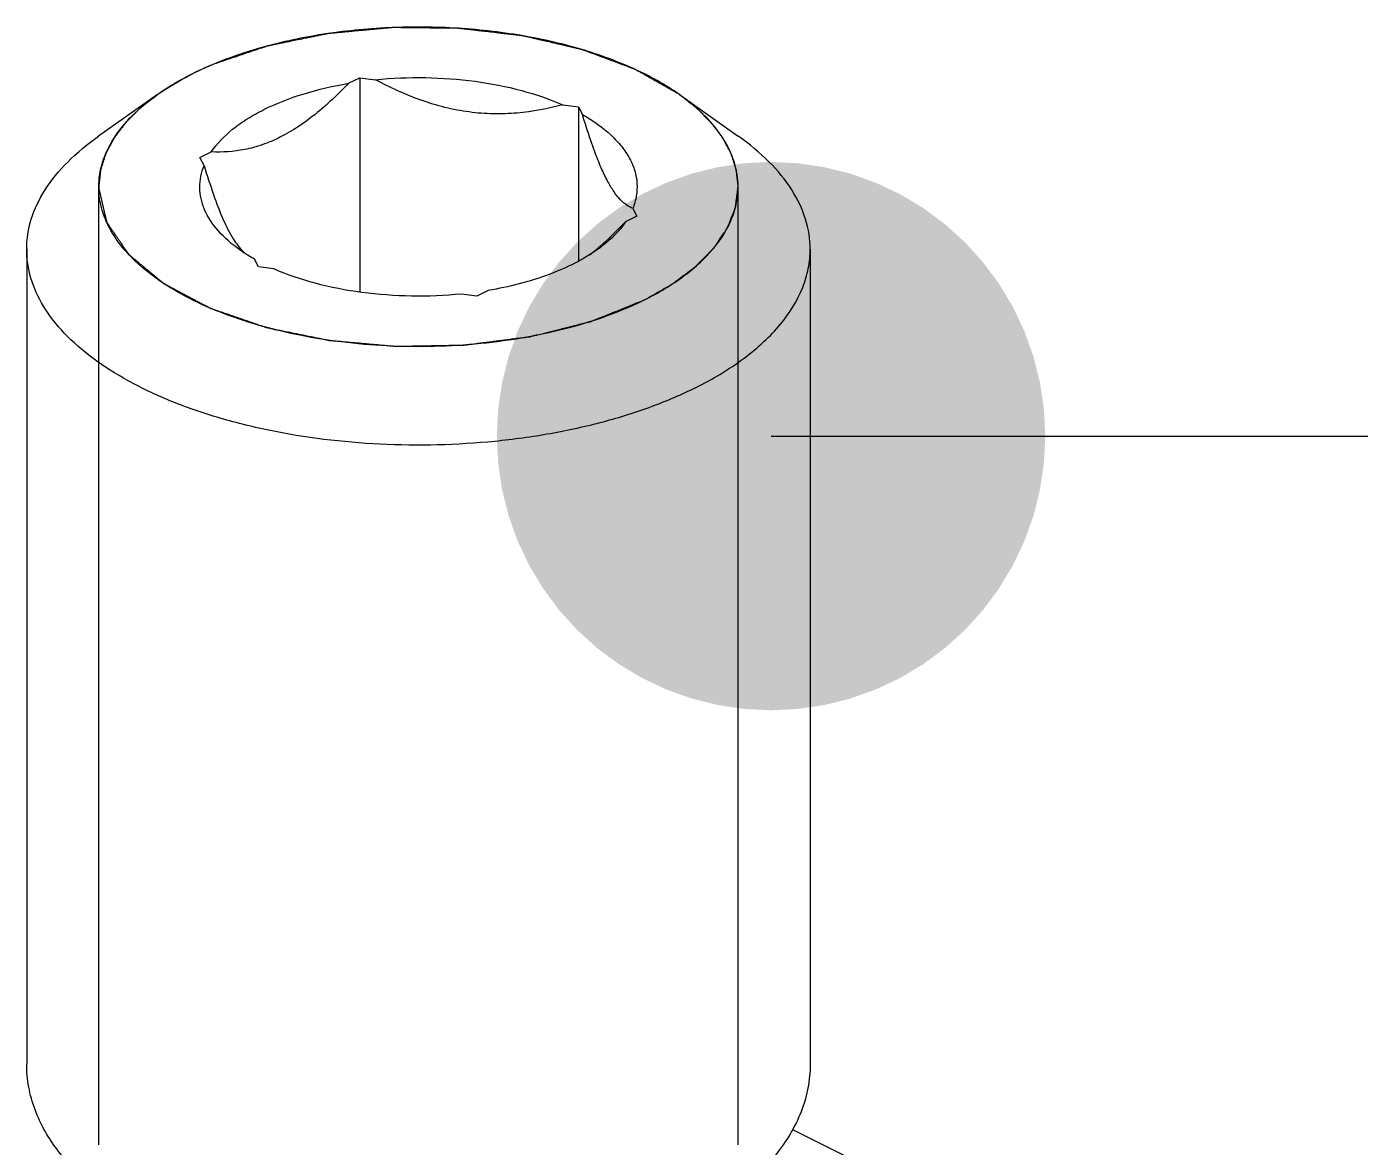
# Model space of a CAD drawing. Header units: millimetres. Extents: x 0 to 210, y 0 to 297.
# Drawn here: x 123.92 to 132.43, y 134.38 to 141.53 of the extents above; entities that cross this region are included whole.
import ezdxf

# ---------------------------------------------------------------- set-up
doc = ezdxf.new("R2010")
doc.units = ezdxf.units.MM
doc.header["$LTSCALE"] = 19.36
doc.layers.get('0').update_dxf_attribs({"linetype": 'CONTINUOUS'})
doc.layers.add('02___PRT_ALL_AXES', color=7, linetype='CONTINUOUS')
doc.styles.get("Standard").update_dxf_attribs({"font": 'txt', "width": 0.85})
doc.dimstyles.get("Standard").update_dxf_attribs({"dimtxt": 3.5, "dimasz": 3.5, "dimexe": 1.5, "dimexo": 1, "dimtad": 1, "dimdec": 3, "dimtxsty": 'STANDARD', "dimblk": 'OPEN', "dimblk1": 'OPEN', "dimblk2": 'OPEN', "dimcen": 0.09, "dimadec": 3, "dimazin": 2, "dimtol": 1, "dimtp": 0.001, "dimtm": 0.001, "dimtfac": 1, "dimtdec": 3, "dimtofl": 0, "dimtmove": 0, "dimatfit": 3, "dimldrblk": 'OPEN', "dimfxl": 1, "dimtolj": 1, "dimarcsym": 0})

# ---------------------------------------------------------------- blocks, each defined once
blk = doc.blocks.new('_OPEN')
at = {"color": 0, "linetype": 'BYBLOCK'}
for p, q in [((0, 0), (-1, 0.2143)), ((-1, -0.2143), (0, 0)), ((-1, 0), (0, 0))]:
    blk.add_line(p, q, dxfattribs=at)

msp = doc.modelspace()

# ---------------------------------------------------------------- linework, layer by layer
at = {"color": 7, "linetype": 'CONTINUOUS'}
for p, q in [((125.9724, 141.1724), (126.0446, 141.2085)), ((126.0446, 141.2085), (126.1433, 141.1953)), ((126.0446, 141.2085), (126.0446, 139.8396)), ((127.3402, 141.035), (127.4388, 141.0217)), ((127.4388, 141.0217), (127.4388, 140.0366)), ((127.4388, 141.0217), (127.4653, 140.9724)), ((125.024, 140.6982), (125.0962, 140.7343)), ((125.0504, 140.6489), (125.024, 140.6982)), ((127.786, 140.374), (127.8124, 140.3246)), ((127.8124, 140.3246), (127.7402, 140.2885)), ((125.3976, 140.0011), (125.3712, 140.0504)), ((125.4962, 139.9879), (125.3976, 140.0011)), ((126.7918, 139.8143), (126.6931, 139.8275)), ((126.864, 139.8504), (126.7918, 139.8143))]:
    msp.add_line(p, q, dxfattribs=at)
at = {"color": 2, "linetype": 'CONTINUOUS'}
for p, q in [((124.8561, 141.1675), (124.8522, 141.1651)), ((128.0839, 141.1003), (128.0773, 141.1049)), ((124.7535, 141.101), (124.7525, 141.1003)), ((124.3782, 134.3973), (124.3782, 140.5114)), ((124.3782, 140.5114), (124.3783, 140.5007)), ((128.4582, 140.5114), (128.4581, 140.5221)), ((128.4582, 134.3973), (128.4582, 140.5114))]:
    msp.add_line(p, q, dxfattribs=at)
at = {"color": 7, "linetype": 'CONTINUOUS'}
for centre, radius, start, end in [((126.479, 141.3976), 1.6751, 308.01917, 309.52914), ((126.4143, 141.4765), 1.7772, 309.51797, 309.8778)]:
    msp.add_arc(centre, radius, start, end, dxfattribs=at)
at = {"color": 2, "linetype": 'CONTINUOUS'}
for points, knots in [([(128.0773, 141.1049), (128.0657, 141.1115), (128.0426, 141.1246), (128.0079, 141.1442), (127.9731, 141.1638), (127.9442, 141.1802), (127.921, 141.1933), (127.9037, 141.2031), (127.8863, 141.2129), (127.869, 141.2228), (127.8545, 141.2309), (127.8429, 141.2375), (127.8342, 141.2424), (127.827, 141.2465), (127.8212, 141.2498), (127.8169, 141.2522), (127.8125, 141.2547), (127.8089, 141.2567), (127.806, 141.2583), (127.8042, 141.2594), (127.8028, 141.2602), (127.8017, 141.2608), (127.8008, 141.2613), (127.8, 141.2617), (127.7995, 141.262), (127.7988, 141.2623), (127.798, 141.2626), (127.7969, 141.263), (127.7956, 141.2635), (127.7938, 141.2641), (127.7916, 141.265), (127.7881, 141.2663), (127.7837, 141.2679), (127.7785, 141.2699), (127.7732, 141.2718), (127.7662, 141.2744), (127.7575, 141.2777), (127.747, 141.2816), (127.733, 141.2868), (127.7155, 141.2934), (127.6945, 141.3012), (127.6664, 141.3117), (127.6314, 141.3247), (127.5964, 141.3378), (127.5684, 141.3482), (127.5474, 141.3561), (127.5299, 141.3626), (127.5159, 141.3678), (127.5053, 141.3717), (127.4948, 141.3756), (127.4861, 141.3789), (127.4791, 141.3815), (127.4747, 141.3832), (127.4712, 141.3845), (127.4686, 141.3854), (127.4664, 141.3863), (127.4649, 141.3868), (127.464, 141.3872), (127.4634, 141.3874), (127.4626, 141.3876), (127.4616, 141.3878), (127.4599, 141.3882), (127.4574, 141.3888), (127.4544, 141.3895), (127.4505, 141.3904), (127.4455, 141.3915), (127.4376, 141.3934), (127.4277, 141.3957), (127.4158, 141.3984), (127.4039, 141.4012), (127.388, 141.4049), (127.3682, 141.4095), (127.3445, 141.415), (127.3128, 141.4224), (127.2732, 141.4316), (127.2335, 141.4408), (127.2018, 141.4481), (127.1781, 141.4537), (127.1583, 141.4583), (127.1424, 141.4619), (127.1305, 141.4647), (127.1186, 141.4675), (127.1087, 141.4698), (127.1008, 141.4716), (127.0959, 141.4728), (127.0919, 141.4737), (127.0889, 141.4744), (127.0864, 141.4749), (127.0847, 141.4754), (127.0837, 141.4756), (127.083, 141.4758), (127.0822, 141.4758), (127.0811, 141.476), (127.0792, 141.4762), (127.0766, 141.4765), (127.0734, 141.4769), (127.0691, 141.4774), (127.0638, 141.478), (127.0553, 141.479), (127.0447, 141.4802), (127.0319, 141.4817), (127.0192, 141.4832), (127.0021, 141.4852), (126.9809, 141.4877), (126.9553, 141.4906), (126.9213, 141.4946), (126.8787, 141.4995), (126.8362, 141.5045), (126.8022, 141.5085), (126.7766, 141.5114), (126.7554, 141.5139), (126.7383, 141.5159), (126.7256, 141.5174), (126.7128, 141.5189), (126.7022, 141.5201), (126.6937, 141.5211), (126.6884, 141.5217), (126.6841, 141.5222), (126.6809, 141.5226), (126.6782, 141.5229), (126.6764, 141.5231), (126.6753, 141.5232), (126.6745, 141.5234), (126.6737, 141.5233), (126.6726, 141.5234), (126.6707, 141.5234), (126.668, 141.5234), (126.6647, 141.5235), (126.6603, 141.5235), (126.6549, 141.5236), (126.6461, 141.5237), (126.6352, 141.5238), (126.6221, 141.5239), (126.609, 141.5241), (126.5915, 141.5243), (126.5697, 141.5246), (126.5435, 141.5249), (126.5086, 141.5253), (126.4649, 141.5258), (126.4212, 141.5263), (126.3863, 141.5267), (126.3601, 141.527), (126.3382, 141.5272), (126.3208, 141.5274), (126.3077, 141.5276), (126.2946, 141.5277), (126.2836, 141.5278), (126.2749, 141.5279), (126.2694, 141.528), (126.2651, 141.5281), (126.2618, 141.5281), (126.2591, 141.5281), (126.2572, 141.5282), (126.2561, 141.5282), (126.2552, 141.5282), (126.2544, 141.5281), (126.2534, 141.528), (126.2515, 141.5278), (126.2488, 141.5276), (126.2456, 141.5273), (126.2413, 141.5269), (126.2359, 141.5264), (126.2273, 141.5256), (126.2166, 141.5246), (126.2037, 141.5234), (126.1908, 141.5222), (126.1736, 141.5206), (126.1521, 141.5186), (126.1264, 141.5162), (126.092, 141.5131), (126.049, 141.5091), (126.0061, 141.5051), (125.9717, 141.5019), (125.9459, 141.4996), (125.9245, 141.4976), (125.9073, 141.496), (125.8944, 141.4948), (125.8815, 141.4936), (125.8708, 141.4926), (125.8622, 141.4918), (125.8568, 141.4913), (125.8525, 141.4909), (125.8493, 141.4906), (125.8466, 141.4904), (125.8447, 141.4902), (125.8437, 141.4901), (125.8428, 141.49), (125.8421, 141.4899), (125.8411, 141.4897), (125.8393, 141.4893), (125.8368, 141.4888), (125.8338, 141.4882), (125.8297, 141.4873), (125.8247, 141.4863), (125.8166, 141.4846), (125.8065, 141.4826), (125.7943, 141.4801), (125.7822, 141.4776), (125.766, 141.4743), (125.7458, 141.4701), (125.7216, 141.4652), (125.6892, 141.4585), (125.6488, 141.4503), (125.6084, 141.442), (125.576, 141.4354), (125.5518, 141.4304), (125.5316, 141.4262), (125.5154, 141.4229), (125.5033, 141.4205), (125.4912, 141.418), (125.481, 141.4159), (125.473, 141.4142), (125.4679, 141.4132), (125.4639, 141.4124), (125.4608, 141.4118), (125.4583, 141.4112), (125.4565, 141.4109), (125.4555, 141.4107), (125.4547, 141.4105), (125.4541, 141.4103), (125.4532, 141.41), (125.4516, 141.4094), (125.4493, 141.4087), (125.4466, 141.4077), (125.443, 141.4065), (125.4384, 141.405), (125.4312, 141.4025), (125.4221, 141.3994), (125.4112, 141.3958), (125.4003, 141.3921), (125.3858, 141.3871), (125.3676, 141.381), (125.3458, 141.3736), (125.3168, 141.3638), (125.2804, 141.3515), (125.2369, 141.3367), (125.1933, 141.322), (125.1497, 141.3072), (125.1206, 141.2974), (125.1061, 141.2925)], [0, 0, 0, 0, 0.015625, 0.03125, 0.046875, 0.0625, 0.070312, 0.078125, 0.085938, 0.09375, 0.101562, 0.105469, 0.109375, 0.113281, 0.115234, 0.117188, 0.119141, 0.121094, 0.12207, 0.123047, 0.123535, 0.124023, 0.124512, 0.124756, 0.125, 0.125244, 0.125488, 0.125977, 0.126465, 0.126953, 0.12793, 0.128906, 0.130859, 0.132812, 0.134766, 0.136719, 0.140625, 0.144531, 0.148438, 0.15625, 0.164062, 0.171875, 0.1875, 0.203125, 0.210938, 0.21875, 0.226562, 0.230469, 0.234375, 0.238281, 0.242188, 0.244141, 0.246094, 0.24707, 0.248047, 0.249023, 0.249512, 0.249756, 0.25, 0.250244, 0.250488, 0.250977, 0.251953, 0.25293, 0.253906, 0.255859, 0.257812, 0.261719, 0.265625, 0.269531, 0.273438, 0.28125, 0.289062, 0.296875, 0.3125, 0.328125, 0.335938, 0.34375, 0.351562, 0.355469, 0.359375, 0.363281, 0.367188, 0.369141, 0.371094, 0.37207, 0.373047, 0.374023, 0.374512, 0.374756, 0.375, 0.375244, 0.375488, 0.375977, 0.376953, 0.37793, 0.378906, 0.380859, 0.382812, 0.386719, 0.390625, 0.394531, 0.398438, 0.40625, 0.414062, 0.421875, 0.4375, 0.453125, 0.460938, 0.46875, 0.476562, 0.480469, 0.484375, 0.488281, 0.492188, 0.494141, 0.496094, 0.49707, 0.498047, 0.499023, 0.499512, 0.499756, 0.5, 0.500244, 0.500488, 0.500977, 0.501953, 0.50293, 0.503906, 0.505859, 0.507812, 0.511719, 0.515625, 0.519531, 0.523438, 0.53125, 0.539062, 0.546875, 0.5625, 0.578125, 0.585938, 0.59375, 0.601562, 0.605469, 0.609375, 0.613281, 0.617188, 0.619141, 0.621094, 0.62207, 0.623047, 0.624023, 0.624512, 0.624756, 0.625, 0.625244, 0.625488, 0.625977, 0.626953, 0.62793, 0.628906, 0.630859, 0.632812, 0.636719, 0.640625, 0.644531, 0.648438, 0.65625, 0.664062, 0.671875, 0.6875, 0.703125, 0.710938, 0.71875, 0.726562, 0.730469, 0.734375, 0.738281, 0.742188, 0.744141, 0.746094, 0.74707, 0.748047, 0.749023, 0.749512, 0.749756, 0.75, 0.750244, 0.750488, 0.750977, 0.751953, 0.75293, 0.753906, 0.755859, 0.757812, 0.761719, 0.765625, 0.769531, 0.773438, 0.78125, 0.789062, 0.796875, 0.8125, 0.828125, 0.835938, 0.84375, 0.851562, 0.855469, 0.859375, 0.863281, 0.867188, 0.869141, 0.871094, 0.87207, 0.873047, 0.874023, 0.874512, 0.874756, 0.875, 0.875244, 0.875488, 0.875977, 0.876953, 0.87793, 0.878906, 0.880859, 0.882812, 0.886719, 0.890625, 0.894531, 0.898438, 0.90625, 0.914062, 0.921875, 0.9375, 0.953125, 0.96875, 0.984375, 1, 1, 1, 1]), ([(125.1061, 141.2925), (125.1007, 141.2902), (125.0926, 141.2867), (125.0817, 141.2821), (125.0737, 141.2785), (125.0657, 141.275), (125.0577, 141.2715), (125.0498, 141.2679), (125.0418, 141.2643), (125.034, 141.2607), (125.0275, 141.2576), (125.0223, 141.2552), (125.0184, 141.2534), (125.0145, 141.2515), (125.0107, 141.2497), (125.0074, 141.2482), (125.0049, 141.2469), (125.0032, 141.2462), (125.002, 141.2456), (125.0011, 141.2452), (125.0005, 141.2449), (125, 141.2446), (124.9994, 141.2443), (124.9982, 141.2438), (124.9965, 141.2429), (124.9942, 141.2418), (124.9919, 141.2406), (124.9888, 141.2391), (124.9834, 141.2365), (124.9788, 141.2342), (124.9757, 141.2327)], [0, 0, 0, 0, 0.125, 0.1875, 0.25, 0.3125, 0.375, 0.4375, 0.5, 0.5625, 0.625, 0.65625, 0.6875, 0.71875, 0.75, 0.78125, 0.796875, 0.8125, 0.820312, 0.828125, 0.832031, 0.835938, 0.839844, 0.84375, 0.859375, 0.875, 0.890625, 0.90625, 0.9375, 1, 1, 1, 1]), ([(124.9757, 141.2327), (124.9707, 141.2301), (124.9632, 141.2263), (124.9532, 141.2213), (124.9459, 141.2174), (124.9384, 141.2136), (124.9311, 141.2097), (124.9239, 141.2057), (124.9165, 141.2019), (124.9094, 141.1979), (124.9034, 141.1946), (124.8986, 141.192), (124.8951, 141.19), (124.8915, 141.188), (124.888, 141.186), (124.8851, 141.1843), (124.8827, 141.1829), (124.8812, 141.1821), (124.8801, 141.1814), (124.8793, 141.181), (124.8788, 141.1807), (124.8781, 141.1803), (124.8768, 141.1796), (124.8751, 141.1786), (124.8723, 141.1769), (124.8688, 141.1749), (124.8632, 141.1716), (124.8589, 141.1691), (124.8561, 141.1675)], [0, 0, 0, 0, 0.125, 0.1875, 0.25, 0.3125, 0.375, 0.4375, 0.5, 0.5625, 0.625, 0.65625, 0.6875, 0.71875, 0.75, 0.78125, 0.796875, 0.8125, 0.820312, 0.828125, 0.832031, 0.835938, 0.84375, 0.859375, 0.875, 0.90625, 0.9375, 1, 1, 1, 1]), ([(124.8522, 141.1651), (124.8505, 141.1641), (124.848, 141.1626), (124.845, 141.1608), (124.8433, 141.1597), (124.842, 141.159), (124.8407, 141.1582), (124.8398, 141.1576), (124.8392, 141.1572), (124.8389, 141.1571), (124.8387, 141.1569), (124.8384, 141.1568), (124.8379, 141.1565), (124.8372, 141.156), (124.8361, 141.1553), (124.8347, 141.1545), (124.8325, 141.1531), (124.8297, 141.1514), (124.8263, 141.1493), (124.823, 141.1472), (124.8196, 141.1451), (124.8153, 141.1423), (124.8109, 141.1395), (124.8065, 141.1367), (124.8032, 141.1346), (124.8, 141.1325), (124.7967, 141.1303), (124.794, 141.1286), (124.7919, 141.1272), (124.7903, 141.1261), (124.7886, 141.125), (124.7874, 141.1242), (124.7866, 141.1237), (124.7863, 141.1235), (124.786, 141.1233), (124.7858, 141.1232), (124.7855, 141.1229), (124.7849, 141.1226), (124.7842, 141.1221), (124.7832, 141.1214), (124.7816, 141.1203), (124.7796, 141.119), (124.7776, 141.1176), (124.776, 141.1166), (124.775, 141.1159), (124.7742, 141.1153), (124.7737, 141.115), (124.7734, 141.1148), (124.7732, 141.1146), (124.7728, 141.1144), (124.7725, 141.1141), (124.7718, 141.1137), (124.7711, 141.1132), (124.7698, 141.1123), (124.7683, 141.1113), (124.7664, 141.11), (124.764, 141.1083), (124.7597, 141.1053), (124.756, 141.1027), (124.7535, 141.101)], [0, 0, 0, 0, 0.0625, 0.09375, 0.109375, 0.125, 0.140625, 0.15625, 0.160156, 0.164062, 0.166016, 0.167969, 0.171875, 0.179688, 0.1875, 0.203125, 0.21875, 0.25, 0.28125, 0.3125, 0.34375, 0.375, 0.4375, 0.46875, 0.5, 0.53125, 0.5625, 0.59375, 0.609375, 0.625, 0.640625, 0.65625, 0.660156, 0.664062, 0.666016, 0.667969, 0.671875, 0.679688, 0.6875, 0.703125, 0.71875, 0.75, 0.78125, 0.796875, 0.8125, 0.820312, 0.828125, 0.832031, 0.833984, 0.835938, 0.839844, 0.84375, 0.851562, 0.859375, 0.875, 0.890625, 0.90625, 0.9375, 1, 1, 1, 1]), ([(124.7525, 141.1003), (124.7456, 141.0949), (124.7318, 141.084), (124.7146, 141.0704), (124.7008, 141.0595), (124.6904, 141.0513), (124.68, 141.0431), (124.6697, 141.0349), (124.661, 141.0281), (124.655, 141.0234), (124.6515, 141.0206), (124.649, 141.0186), (124.6464, 141.0166), (124.6444, 141.015), (124.6431, 141.014), (124.6425, 141.0135), (124.6419, 141.013), (124.6412, 141.0122), (124.6402, 141.0113), (124.6388, 141.0099), (124.637, 141.0081), (124.6341, 141.0052), (124.6305, 141.0016), (124.6262, 140.9973), (124.6204, 140.9915), (124.6103, 140.9814), (124.5959, 140.967), (124.5815, 140.9526), (124.5714, 140.9425), (124.5656, 140.9367), (124.5613, 140.9324), (124.5577, 140.9288), (124.5548, 140.9259), (124.553, 140.9241), (124.5515, 140.9226), (124.5507, 140.9217), (124.5499, 140.921), (124.5494, 140.9204), (124.549, 140.9199), (124.5481, 140.9187), (124.5468, 140.9169), (124.545, 140.9146), (124.5433, 140.9123), (124.5409, 140.9091), (124.5368, 140.9037), (124.5309, 140.8959), (124.5238, 140.8865), (124.5168, 140.8771), (124.5097, 140.8678), (124.5026, 140.8584), (124.4968, 140.8506), (124.492, 140.8444), (124.4885, 140.8397), (124.485, 140.835), (124.482, 140.8311), (124.4797, 140.828), (124.4782, 140.826), (124.477, 140.8245), (124.4762, 140.8233), (124.4754, 140.8223), (124.4749, 140.8216), (124.4746, 140.8212), (124.4744, 140.8209), (124.4742, 140.8206), (124.474, 140.8203), (124.4737, 140.8196), (124.4732, 140.8186), (124.4725, 140.8174), (124.4717, 140.8159), (124.4707, 140.8139), (124.469, 140.8108), (124.467, 140.8069), (124.4645, 140.8022), (124.4621, 140.7975), (124.4588, 140.7913), (124.4547, 140.7835), (124.4497, 140.7742), (124.4448, 140.7648), (124.4399, 140.7554), (124.4349, 140.7461), (124.4308, 140.7383), (124.4279, 140.7328), (124.4263, 140.7297), (124.4251, 140.7274), (124.4238, 140.725), (124.4229, 140.7233), (124.4223, 140.7221), (124.422, 140.7216), (124.4218, 140.7212), (124.4217, 140.7208), (124.4215, 140.7201), (124.4212, 140.7191), (124.4207, 140.7176), (124.42, 140.7156), (124.419, 140.7124), (124.4178, 140.7084), (124.4163, 140.7036), (124.4142, 140.6972), (124.4107, 140.6861), (124.4057, 140.6702), (124.4007, 140.6542), (124.3972, 140.6431), (124.3951, 140.6367), (124.3936, 140.6319), (124.3924, 140.6279), (124.3914, 140.6248), (124.3907, 140.6228), (124.3902, 140.6212), (124.3899, 140.6202), (124.3897, 140.6195), (124.3896, 140.6191), (124.3896, 140.6187), (124.3895, 140.6181), (124.3894, 140.6169), (124.3892, 140.615), (124.3889, 140.6125), (124.3886, 140.6099), (124.3883, 140.6066), (124.3877, 140.6007), (124.3868, 140.5922), (124.3857, 140.5821), (124.3846, 140.572), (124.3836, 140.5619), (124.3821, 140.5485), (124.3803, 140.5316), (124.3789, 140.5182), (124.3782, 140.5114)], [0, 0, 0, 0, 0.03125, 0.0625, 0.078125, 0.09375, 0.109375, 0.125, 0.140625, 0.148438, 0.152344, 0.15625, 0.160156, 0.164062, 0.165039, 0.166016, 0.166992, 0.167969, 0.169922, 0.171875, 0.175781, 0.179688, 0.1875, 0.195312, 0.203125, 0.21875, 0.25, 0.28125, 0.296875, 0.304688, 0.3125, 0.320312, 0.324219, 0.328125, 0.330078, 0.332031, 0.333008, 0.333984, 0.334961, 0.335938, 0.339844, 0.34375, 0.347656, 0.351562, 0.359375, 0.375, 0.390625, 0.40625, 0.421875, 0.4375, 0.453125, 0.460938, 0.46875, 0.476562, 0.484375, 0.488281, 0.492188, 0.494141, 0.496094, 0.498047, 0.499023, 0.499512, 0.5, 0.500488, 0.500977, 0.501953, 0.503906, 0.505859, 0.507812, 0.511719, 0.515625, 0.523438, 0.53125, 0.539062, 0.546875, 0.5625, 0.578125, 0.59375, 0.609375, 0.625, 0.640625, 0.648438, 0.652344, 0.65625, 0.660156, 0.664062, 0.665039, 0.666016, 0.666504, 0.666992, 0.667969, 0.669922, 0.671875, 0.675781, 0.679688, 0.6875, 0.695312, 0.703125, 0.71875, 0.75, 0.78125, 0.796875, 0.804688, 0.8125, 0.820312, 0.824219, 0.828125, 0.830078, 0.832031, 0.833008, 0.833496, 0.833984, 0.834961, 0.835938, 0.839844, 0.84375, 0.847656, 0.851562, 0.859375, 0.875, 0.890625, 0.90625, 0.921875, 0.9375, 0.96875, 1, 1, 1, 1]), ([(128.4581, 140.5221), (128.4574, 140.5283), (128.4559, 140.5408), (128.454, 140.5563), (128.4525, 140.5687), (128.4514, 140.5781), (128.4503, 140.5874), (128.4492, 140.5967), (128.4483, 140.6045), (128.4477, 140.6099), (128.4473, 140.613), (128.447, 140.6154), (128.4467, 140.6177), (128.4465, 140.6195), (128.4464, 140.6206), (128.4463, 140.6211), (128.4463, 140.6215), (128.4462, 140.6219), (128.4459, 140.6226), (128.4456, 140.6236), (128.4451, 140.6252), (128.4445, 140.6272), (128.4435, 140.6303), (128.4422, 140.6343), (128.4407, 140.6391), (128.4386, 140.6455), (128.435, 140.6566), (128.4299, 140.6725), (128.4248, 140.6885), (128.4213, 140.6996), (128.4192, 140.706), (128.4177, 140.7108), (128.4164, 140.7147), (128.4154, 140.7179), (128.4148, 140.7199), (128.4143, 140.7215), (128.4139, 140.7225), (128.4137, 140.7232), (128.4136, 140.7236), (128.4134, 140.724), (128.4131, 140.7245), (128.4125, 140.7256), (128.4115, 140.7274), (128.4103, 140.7297), (128.4091, 140.7321), (128.4074, 140.7352), (128.4045, 140.7406), (128.4004, 140.7484), (128.3954, 140.7578), (128.3904, 140.7671), (128.3854, 140.7765), (128.3804, 140.7858), (128.3763, 140.7936), (128.373, 140.7999), (128.3705, 140.8045), (128.368, 140.8092), (128.3659, 140.8131), (128.3643, 140.8162), (128.363, 140.8186), (128.362, 140.8205), (128.3613, 140.8219), (128.3608, 140.8227), (128.3606, 140.8232), (128.3601, 140.8238), (128.3596, 140.8246), (128.3585, 140.8259), (128.3571, 140.8278), (128.3554, 140.83), (128.3531, 140.833), (128.3503, 140.8368), (128.3469, 140.8413), (128.3434, 140.8459), (128.3389, 140.8519), (128.3332, 140.8594), (128.3263, 140.8685), (128.3195, 140.8775), (128.3127, 140.8866), (128.3058, 140.8956), (128.3001, 140.9032), (128.2961, 140.9085), (128.2939, 140.9115), (128.2921, 140.9138), (128.2904, 140.916), (128.2892, 140.9177), (128.2883, 140.9188), (128.2879, 140.9194), (128.2874, 140.92), (128.2867, 140.9207), (128.2858, 140.9216), (128.2843, 140.923), (128.2825, 140.9248), (128.2797, 140.9277), (128.2761, 140.9313), (128.2718, 140.9357), (128.266, 140.9414), (128.2559, 140.9515), (128.2415, 140.966), (128.2271, 140.9804), (128.2171, 140.9905), (128.2113, 140.9963), (128.207, 141.0006), (128.2034, 141.0042), (128.2005, 141.0071), (128.1987, 141.0089), (128.1973, 141.0103), (128.1964, 141.0112), (128.1957, 141.012), (128.195, 141.0125), (128.1944, 141.013), (128.1931, 141.014), (128.1911, 141.0156), (128.1885, 141.0177), (128.1859, 141.0197), (128.1824, 141.0225), (128.1763, 141.0273), (128.1676, 141.0342), (128.1571, 141.0425), (128.1466, 141.0507), (128.1362, 141.059), (128.1222, 141.07), (128.1048, 141.0838), (128.0908, 141.0948), (128.0839, 141.1003)], [0, 0, 0, 0, 0.03125, 0.0625, 0.078125, 0.09375, 0.109375, 0.125, 0.140625, 0.148438, 0.152344, 0.15625, 0.160156, 0.164062, 0.165039, 0.166016, 0.166504, 0.166992, 0.167969, 0.169922, 0.171875, 0.175781, 0.179688, 0.1875, 0.195312, 0.203125, 0.21875, 0.25, 0.28125, 0.296875, 0.304688, 0.3125, 0.320312, 0.324219, 0.328125, 0.330078, 0.332031, 0.333008, 0.333496, 0.333984, 0.334961, 0.335938, 0.339844, 0.34375, 0.347656, 0.351562, 0.359375, 0.375, 0.390625, 0.40625, 0.421875, 0.4375, 0.453125, 0.460938, 0.46875, 0.476562, 0.484375, 0.488281, 0.492188, 0.496094, 0.498047, 0.499023, 0.5, 0.500977, 0.501953, 0.503906, 0.507812, 0.511719, 0.515625, 0.523438, 0.53125, 0.539062, 0.546875, 0.5625, 0.578125, 0.59375, 0.609375, 0.625, 0.640625, 0.648438, 0.652344, 0.65625, 0.660156, 0.664062, 0.665039, 0.666016, 0.666992, 0.667969, 0.669922, 0.671875, 0.675781, 0.679688, 0.6875, 0.695312, 0.703125, 0.71875, 0.75, 0.78125, 0.796875, 0.804688, 0.8125, 0.820312, 0.824219, 0.828125, 0.830078, 0.832031, 0.833008, 0.833984, 0.834961, 0.835938, 0.839844, 0.84375, 0.847656, 0.851562, 0.859375, 0.875, 0.890625, 0.90625, 0.921875, 0.9375, 0.96875, 1, 1, 1, 1]), ([(127.8607, 139.7902), (127.8716, 139.7964), (127.8933, 139.8087), (127.9204, 139.8242), (127.9422, 139.8365), (127.9584, 139.8458), (127.9747, 139.8551), (127.991, 139.8644), (128.0046, 139.8721), (128.0141, 139.8775), (128.0195, 139.8806), (128.0236, 139.8829), (128.0277, 139.8852), (128.0307, 139.887), (128.0328, 139.8881), (128.0336, 139.8886), (128.0343, 139.889), (128.0349, 139.8894), (128.0359, 139.8902), (128.0374, 139.8913), (128.0398, 139.893), (128.0427, 139.8952), (128.0474, 139.8987), (128.0533, 139.9031), (128.0603, 139.9084), (128.0697, 139.9154), (128.0815, 139.9242), (128.0956, 139.9347), (128.1097, 139.9453), (128.1238, 139.9558), (128.1379, 139.9663), (128.1496, 139.9751), (128.159, 139.9821), (128.1661, 139.9874), (128.172, 139.9918), (128.1767, 139.9953), (128.1796, 139.9975), (128.182, 139.9992), (128.1834, 140.0003), (128.1845, 140.0011), (128.185, 140.0015), (128.1855, 140.002), (128.186, 140.0026), (128.1869, 140.0035), (128.1881, 140.0047), (128.1899, 140.0065), (128.1922, 140.0088), (128.1949, 140.0116), (128.1986, 140.0153), (128.2049, 140.0217), (128.2141, 140.0309), (128.225, 140.042), (128.2359, 140.0531), (128.2469, 140.0641), (128.2578, 140.0752), (128.2669, 140.0844), (128.2742, 140.0918), (128.2797, 140.0973), (128.2851, 140.1029), (128.2897, 140.1075), (128.2933, 140.1111), (128.2956, 140.1135), (128.2974, 140.1153), (128.2988, 140.1167), (128.3, 140.1178), (128.3008, 140.1186), (128.3012, 140.1191), (128.3016, 140.1194), (128.3018, 140.1198), (128.3021, 140.1203), (128.3027, 140.1212), (128.3036, 140.1224), (128.3046, 140.1239), (128.306, 140.1259), (128.3077, 140.1284), (128.3104, 140.1324), (128.3138, 140.1374), (128.3179, 140.1434), (128.322, 140.1494), (128.3274, 140.1574), (128.3342, 140.1674), (128.3424, 140.1794), (128.3506, 140.1914), (128.3587, 140.2034), (128.3655, 140.2134), (128.371, 140.2214), (128.3751, 140.2274), (128.3785, 140.2324), (128.3812, 140.2364), (128.3832, 140.2394), (128.3849, 140.2419), (128.3863, 140.2439), (128.3872, 140.2452), (128.3878, 140.2462), (128.3883, 140.2468), (128.3886, 140.2473), (128.3889, 140.2478), (128.3892, 140.2487), (128.3897, 140.25), (128.3905, 140.252), (128.3915, 140.2545), (128.3931, 140.2585), (128.3951, 140.2636), (128.3976, 140.2696), (128.4, 140.2757), (128.4024, 140.2817), (128.4056, 140.2898), (128.4096, 140.2999), (128.4145, 140.312), (128.4193, 140.3241), (128.4242, 140.3362), (128.4282, 140.3463), (128.4314, 140.3543), (128.4338, 140.3604), (128.4358, 140.3654), (128.4375, 140.3695), (128.4385, 140.372), (128.4393, 140.374), (128.4398, 140.3753), (128.4401, 140.3761), (128.4403, 140.3767), (128.4404, 140.3772), (128.4405, 140.3778), (128.4406, 140.3789), (128.4408, 140.3802), (128.4411, 140.3823), (128.4414, 140.385), (128.4418, 140.3881), (128.4424, 140.3923), (128.4434, 140.3997), (128.4448, 140.4103), (128.4464, 140.4229), (128.4481, 140.4355), (128.4498, 140.4482), (128.452, 140.4651), (128.4548, 140.4861), (128.4571, 140.503), (128.4582, 140.5114)], [0, 0, 0, 0, 0.03125, 0.0625, 0.078125, 0.09375, 0.109375, 0.125, 0.140625, 0.148438, 0.152344, 0.15625, 0.160156, 0.164062, 0.165039, 0.166016, 0.166504, 0.166992, 0.167969, 0.169922, 0.171875, 0.175781, 0.179688, 0.1875, 0.195312, 0.203125, 0.21875, 0.234375, 0.25, 0.265625, 0.28125, 0.296875, 0.304688, 0.3125, 0.320312, 0.324219, 0.328125, 0.330078, 0.332031, 0.333008, 0.333496, 0.333984, 0.334961, 0.335938, 0.337891, 0.339844, 0.34375, 0.347656, 0.351562, 0.359375, 0.375, 0.390625, 0.40625, 0.421875, 0.4375, 0.453125, 0.460938, 0.46875, 0.476562, 0.484375, 0.488281, 0.492188, 0.494141, 0.496094, 0.498047, 0.499023, 0.499512, 0.5, 0.500488, 0.500977, 0.501953, 0.503906, 0.505859, 0.507812, 0.511719, 0.515625, 0.523438, 0.53125, 0.539062, 0.546875, 0.5625, 0.578125, 0.59375, 0.609375, 0.625, 0.632812, 0.640625, 0.648438, 0.652344, 0.65625, 0.660156, 0.662109, 0.664062, 0.665039, 0.666016, 0.666504, 0.666992, 0.667969, 0.669922, 0.671875, 0.675781, 0.679688, 0.6875, 0.695312, 0.703125, 0.710938, 0.71875, 0.734375, 0.75, 0.765625, 0.78125, 0.796875, 0.804688, 0.8125, 0.820312, 0.824219, 0.828125, 0.830078, 0.832031, 0.833008, 0.833496, 0.833984, 0.834961, 0.835938, 0.837891, 0.839844, 0.84375, 0.847656, 0.851562, 0.859375, 0.875, 0.890625, 0.90625, 0.921875, 0.9375, 0.96875, 1, 1, 1, 1]), ([(124.3783, 140.5007), (124.3812, 140.4884), (124.387, 140.4637), (124.3957, 140.4267), (124.4029, 140.3959), (124.4087, 140.3712), (124.4131, 140.3527), (124.4167, 140.3373), (124.4196, 140.325), (124.4214, 140.3173), (124.4229, 140.3111), (124.424, 140.3065), (124.425, 140.3018), (124.4259, 140.298), (124.4267, 140.2949), (124.4272, 140.2926), (124.4277, 140.2907), (124.428, 140.2891), (124.4283, 140.288), (124.4285, 140.287), (124.4287, 140.2862), (124.4288, 140.2855), (124.4295, 140.2845), (124.4303, 140.2834), (124.431, 140.2823), (124.432, 140.2809), (124.4333, 140.279), (124.4348, 140.2768), (124.4368, 140.2739), (124.4403, 140.2688), (124.4454, 140.2614), (124.4514, 140.2526), (124.4574, 140.2438), (124.4635, 140.235), (124.4715, 140.2232), (124.4816, 140.2085), (124.4936, 140.1909), (124.5057, 140.1733), (124.5178, 140.1557), (124.5278, 140.141), (124.5359, 140.1292), (124.5419, 140.1204), (124.5479, 140.1116), (124.553, 140.1043), (124.557, 140.0984), (124.56, 140.094), (124.5625, 140.0903), (124.5645, 140.0874), (124.5658, 140.0855), (124.5668, 140.0841), (124.5676, 140.083), (124.5682, 140.082), (124.5687, 140.0813), (124.569, 140.0808), (124.5692, 140.0805), (124.5693, 140.0803), (124.5696, 140.0802), (124.5698, 140.08), (124.5704, 140.0795), (124.5717, 140.0784), (124.5737, 140.0767), (124.5761, 140.0747), (124.5793, 140.0721), (124.5833, 140.0688), (124.5881, 140.0648), (124.5946, 140.0595), (124.6026, 140.0528), (124.6122, 140.0448), (124.625, 140.0342), (124.6411, 140.0209), (124.6603, 140.0049), (124.6796, 139.989), (124.6988, 139.973), (124.718, 139.9571), (124.7341, 139.9438), (124.7469, 139.9332), (124.7565, 139.9252), (124.7662, 139.9172), (124.7742, 139.9106), (124.7806, 139.9053), (124.7846, 139.9019), (124.7874, 139.8996), (124.789, 139.8983), (124.7902, 139.8973), (124.7912, 139.8964), (124.792, 139.8958), (124.7925, 139.8954), (124.7929, 139.895), (124.7932, 139.8948), (124.7936, 139.8946), (124.7941, 139.8943), (124.7948, 139.8939), (124.7964, 139.8931), (124.7988, 139.8918), (124.802, 139.8901), (124.8052, 139.8884), (124.8094, 139.8862), (124.8148, 139.8833), (124.8212, 139.8799), (124.8275, 139.8766), (124.8361, 139.872), (124.8467, 139.8664), (124.8595, 139.8596), (124.8765, 139.8506), (124.8978, 139.8393), (124.9234, 139.8257), (124.9489, 139.8122), (124.9745, 139.7986), (125, 139.785), (125.0213, 139.7737), (125.0384, 139.7647), (125.049, 139.7591), (125.0575, 139.7545), (125.0639, 139.7511), (125.0703, 139.7478), (125.0756, 139.7449), (125.0799, 139.7427), (125.0831, 139.741), (125.0857, 139.7396), (125.0879, 139.7384), (125.0892, 139.7377), (125.0901, 139.7372), (125.0906, 139.7369), (125.0913, 139.7367), (125.0921, 139.7365), (125.0934, 139.736), (125.095, 139.7355), (125.0988, 139.7342), (125.1046, 139.7322), (125.1123, 139.7295), (125.1225, 139.726), (125.1353, 139.7216), (125.1506, 139.7163), (125.166, 139.7111), (125.1813, 139.7058), (125.2018, 139.6988), (125.2274, 139.69), (125.2581, 139.6794), (125.2888, 139.6689), (125.3195, 139.6583), (125.3451, 139.6495), (125.3656, 139.6425), (125.3809, 139.6372), (125.3963, 139.6319), (125.4091, 139.6275), (125.4193, 139.624), (125.427, 139.6214), (125.4334, 139.6192), (125.4385, 139.6174), (125.4417, 139.6163), (125.4443, 139.6154), (125.4459, 139.6149), (125.4471, 139.6145), (125.4481, 139.6141), (125.4492, 139.6139), (125.4506, 139.6136), (125.4524, 139.6133), (125.4553, 139.6127), (125.4589, 139.6119), (125.4632, 139.6111), (125.469, 139.6099), (125.4761, 139.6084), (125.4848, 139.6066), (125.4962, 139.6043), (125.5164, 139.6002), (125.5451, 139.5943), (125.5795, 139.5872), (125.614, 139.5801), (125.6485, 139.5731), (125.683, 139.566), (125.7174, 139.5589), (125.7519, 139.5519), (125.7806, 139.546), (125.8036, 139.5412), (125.818, 139.5383), (125.828, 139.5362), (125.8338, 139.5351), (125.8381, 139.5342), (125.8417, 139.5334), (125.8446, 139.5329), (125.8463, 139.5325), (125.8478, 139.5322), (125.8488, 139.5319), (125.85, 139.5318), (125.8515, 139.5317), (125.8534, 139.5315), (125.8565, 139.5313), (125.8603, 139.5309), (125.8664, 139.5304), (125.8741, 139.5297), (125.8832, 139.5289), (125.8955, 139.5278), (125.9108, 139.5264), (125.9291, 139.5248), (125.9474, 139.5232), (125.9719, 139.521), (126.0025, 139.5183), (126.0391, 139.515), (126.0758, 139.5117), (126.1125, 139.5085), (126.1492, 139.5052), (126.1797, 139.5025), (126.2042, 139.5003), (126.2225, 139.4987), (126.2378, 139.4973), (126.2501, 139.4962), (126.2592, 139.4954), (126.2669, 139.4947), (126.2718, 139.4943), (126.2741, 139.4941), (126.2751, 139.494), (126.2758, 139.4939), (126.2766, 139.4939), (126.278, 139.4939), (126.2799, 139.494), (126.283, 139.494), (126.2869, 139.4941), (126.2916, 139.4942), (126.2978, 139.4943), (126.3055, 139.4945), (126.3179, 139.4947), (126.3334, 139.495), (126.3521, 139.4953), (126.3769, 139.4958), (126.4079, 139.4963), (126.4451, 139.497), (126.4824, 139.4977), (126.5196, 139.4984), (126.5568, 139.4991), (126.5879, 139.4996), (126.6127, 139.5001), (126.6313, 139.5004), (126.6499, 139.5008), (126.6654, 139.5011), (126.6779, 139.5013), (126.6856, 139.5014), (126.6918, 139.5015), (126.6965, 139.5016), (126.7011, 139.5017), (126.705, 139.5018), (126.7077, 139.5018), (126.7093, 139.5018), (126.7108, 139.5021), (126.7127, 139.5023), (126.7157, 139.5027), (126.7194, 139.5032), (126.7254, 139.5039), (126.733, 139.5049), (126.745, 139.5064), (126.76, 139.5083), (126.7781, 139.5106), (126.7961, 139.5129), (126.8202, 139.516), (126.8503, 139.5198), (126.8864, 139.5244), (126.9225, 139.529), (126.9586, 139.5336), (126.9947, 139.5383), (127.0308, 139.5429), (127.0609, 139.5467), (127.082, 139.5494), (127.094, 139.5509), (127.103, 139.5521), (127.1106, 139.553), (127.1166, 139.5538), (127.1211, 139.5544), (127.1249, 139.5548), (127.1275, 139.5552), (127.129, 139.5553), (127.13, 139.5556), (127.1311, 139.5559), (127.1325, 139.5562), (127.1349, 139.5568), (127.1384, 139.5577), (127.1426, 139.5587), (127.1481, 139.5601), (127.1551, 139.5618), (127.1634, 139.5639), (127.1745, 139.5667), (127.1884, 139.5701), (127.2051, 139.5743), (127.2217, 139.5784), (127.244, 139.584), (127.2718, 139.5909), (127.3051, 139.5992), (127.3384, 139.6075), (127.3718, 139.6159), (127.3996, 139.6228), (127.4218, 139.6283), (127.4385, 139.6325), (127.4552, 139.6366), (127.4718, 139.6408), (127.4857, 139.6443), (127.4954, 139.6467), (127.501, 139.6481), (127.5052, 139.6491), (127.5093, 139.6501), (127.5128, 139.651), (127.5156, 139.6517), (127.5173, 139.6521), (127.5185, 139.6526), (127.5198, 139.6531), (127.5213, 139.6537), (127.5232, 139.6545), (127.5256, 139.6555), (127.5299, 139.6572), (127.5361, 139.6597), (127.5435, 139.6626), (127.5533, 139.6666), (127.5656, 139.6715), (127.5803, 139.6775), (127.6, 139.6854), (127.6344, 139.6992), (127.6836, 139.719), (127.7427, 139.7427), (127.8017, 139.7665), (127.841, 139.7823), (127.8607, 139.7902)], [0, 0, 0, 0, 0.015625, 0.03125, 0.046875, 0.054688, 0.0625, 0.070312, 0.074219, 0.078125, 0.080078, 0.082031, 0.083984, 0.085938, 0.086914, 0.087891, 0.088867, 0.089355, 0.089844, 0.090332, 0.090576, 0.09082, 0.091309, 0.091797, 0.092285, 0.092773, 0.09375, 0.094727, 0.095703, 0.097656, 0.101562, 0.105469, 0.109375, 0.113281, 0.117188, 0.125, 0.132812, 0.140625, 0.148438, 0.15625, 0.160156, 0.164062, 0.167969, 0.171875, 0.173828, 0.175781, 0.177734, 0.178711, 0.179688, 0.180176, 0.180664, 0.181152, 0.181396, 0.181641, 0.181763, 0.181824, 0.181885, 0.182007, 0.182129, 0.182617, 0.183594, 0.18457, 0.185547, 0.1875, 0.189453, 0.191406, 0.195312, 0.199219, 0.203125, 0.210938, 0.21875, 0.226562, 0.234375, 0.242188, 0.25, 0.253906, 0.257812, 0.261719, 0.265625, 0.267578, 0.269531, 0.270508, 0.270996, 0.271484, 0.271973, 0.272217, 0.272461, 0.272583, 0.272705, 0.272827, 0.272949, 0.273193, 0.273438, 0.274414, 0.275391, 0.276367, 0.277344, 0.279297, 0.28125, 0.283203, 0.285156, 0.289062, 0.292969, 0.296875, 0.304688, 0.3125, 0.320312, 0.328125, 0.335938, 0.34375, 0.347656, 0.351562, 0.353516, 0.355469, 0.357422, 0.359375, 0.360352, 0.361328, 0.362305, 0.362793, 0.363281, 0.363525, 0.363647, 0.36377, 0.364014, 0.364258, 0.364746, 0.365234, 0.367188, 0.369141, 0.371094, 0.375, 0.378906, 0.382812, 0.386719, 0.390625, 0.398438, 0.40625, 0.414062, 0.421875, 0.429688, 0.433594, 0.4375, 0.441406, 0.445312, 0.447266, 0.449219, 0.451172, 0.452148, 0.453125, 0.453613, 0.454102, 0.454346, 0.45459, 0.454834, 0.455078, 0.455566, 0.456055, 0.457031, 0.458008, 0.458984, 0.460938, 0.462891, 0.464844, 0.46875, 0.476562, 0.484375, 0.492188, 0.5, 0.507812, 0.515625, 0.523438, 0.53125, 0.535156, 0.539062, 0.541016, 0.541992, 0.542969, 0.543945, 0.544434, 0.544922, 0.545166, 0.54541, 0.545654, 0.545898, 0.546387, 0.546875, 0.547852, 0.548828, 0.550781, 0.552734, 0.554688, 0.558594, 0.5625, 0.566406, 0.570312, 0.578125, 0.585938, 0.59375, 0.601562, 0.609375, 0.617188, 0.621094, 0.625, 0.628906, 0.630859, 0.632812, 0.634766, 0.635742, 0.635986, 0.63623, 0.636353, 0.636475, 0.636719, 0.637207, 0.637695, 0.638672, 0.639648, 0.640625, 0.642578, 0.644531, 0.648438, 0.652344, 0.65625, 0.664062, 0.671875, 0.679688, 0.6875, 0.695312, 0.703125, 0.707031, 0.710938, 0.714844, 0.71875, 0.720703, 0.722656, 0.723633, 0.724609, 0.725586, 0.726562, 0.727051, 0.727295, 0.727539, 0.728027, 0.728516, 0.729492, 0.730469, 0.732422, 0.734375, 0.738281, 0.742188, 0.746094, 0.75, 0.757812, 0.765625, 0.773438, 0.78125, 0.789062, 0.796875, 0.804688, 0.808594, 0.810547, 0.8125, 0.814453, 0.81543, 0.816406, 0.817383, 0.817871, 0.818115, 0.818359, 0.818604, 0.818848, 0.819336, 0.820312, 0.821289, 0.822266, 0.824219, 0.826172, 0.828125, 0.832031, 0.835938, 0.839844, 0.84375, 0.851562, 0.859375, 0.867188, 0.875, 0.882812, 0.886719, 0.890625, 0.894531, 0.898438, 0.902344, 0.904297, 0.905273, 0.90625, 0.907227, 0.908203, 0.908691, 0.90918, 0.909424, 0.909668, 0.910156, 0.910645, 0.911133, 0.912109, 0.914062, 0.916016, 0.917969, 0.921875, 0.925781, 0.929688, 0.9375, 0.953125, 0.96875, 0.984375, 1, 1, 1, 1])]:
    msp.add_open_spline(points, degree=3, knots=knots, dxfattribs=at)
at = {"color": 7, "linetype": 'CONTINUOUS'}
for points, knots in [([(126.1433, 141.1953), (126.2492, 141.206), (126.462, 141.2147), (126.7754, 141.192), (127.0706, 141.1348), (127.2552, 141.0724), (127.3402, 141.035)], [0, 0, 0, 0, 0.262018, 0.52259, 0.771581, 1, 1, 1, 1]), ([(127.3402, 141.035), (127.2446, 141.0097), (127.0966, 140.9818), (126.8952, 140.9747), (126.7406, 140.9866), (126.5861, 141.0164), (126.383, 141.0783), (126.2374, 141.1452), (126.1433, 141.1953)], [0, 0, 0, 0, 0.23927, 0.362052, 0.487007, 0.613847, 0.742024, 1, 1, 1, 1]), ([(125.0962, 140.7343), (125.1333, 140.7893), (125.2079, 140.8648), (125.3264, 140.9482), (125.474, 141.0302), (125.6896, 141.1133), (125.8746, 141.1559), (125.9724, 141.1724)], [0, 0, 0, 0, 0.198602, 0.311551, 0.433642, 0.702998, 1, 1, 1, 1]), ([(125.9724, 141.1724), (125.9052, 141.1023), (125.7699, 140.9733), (125.5802, 140.8445), (125.4245, 140.7782), (125.2786, 140.7385), (125.1676, 140.7312), (125.0962, 140.7343)], [0, 0, 0, 0, 0.288071, 0.552942, 0.674212, 0.788223, 1, 1, 1, 1]), ([(127.786, 140.374), (127.7724, 140.3791), (127.7439, 140.3946), (127.7036, 140.4304), (127.6628, 140.4824), (127.622, 140.5515), (127.5814, 140.6374), (127.5255, 140.7784), (127.4891, 140.8926), (127.4653, 140.9724)], [0, 0, 0, 0, 0.062651, 0.138014, 0.231339, 0.346253, 0.483483, 0.640805, 1, 1, 1, 1]), ([(127.4653, 140.9724), (127.5305, 140.9354), (127.6206, 140.8731), (127.7158, 140.7718), (127.7673, 140.6952), (127.8009, 140.6156), (127.8158, 140.534), (127.8114, 140.4521), (127.7962, 140.3995), (127.786, 140.374)], [0, 0, 0, 0, 0.302311, 0.435585, 0.558189, 0.672354, 0.781332, 0.889166, 1, 1, 1, 1]), ([(125.2792, 140.1086), (125.2286, 140.1444), (125.1398, 140.22), (125.0603, 140.3384), (125.0288, 140.4358), (125.0206, 140.5078), (125.0273, 140.5798), (125.0413, 140.6263), (125.0504, 140.6489)], [0, 0, 0, 0, 0.29283, 0.545047, 0.660721, 0.772853, 0.884845, 1, 1, 1, 1]), ([(125.0504, 140.6489), (125.0691, 140.5863), (125.1061, 140.4693), (125.1661, 140.3112), (125.2274, 140.1876), (125.2754, 140.122), (125.2998, 140.0981)], [0, 0, 0, 0, 0.321595, 0.604156, 0.831862, 1, 1, 1, 1]), ([(127.5538, 140.1127), (127.5699, 140.1261), (127.6345, 140.1821), (127.6956, 140.242), (127.7402, 140.2885)], [0, 0, 0, 0, 0.245189, 1, 1, 1, 1]), ([(127.7402, 140.2885), (127.7291, 140.2721), (127.6771, 140.2038), (127.6112, 140.1468), (127.5574, 140.1087)], [0, 0, 0, 0, 0.230569, 1, 1, 1, 1]), ([(125.3712, 140.0504), (125.3631, 140.055), (125.3317, 140.0733), (125.3012, 140.093), (125.2792, 140.1086)], [0, 0, 0, 0, 0.256633, 1, 1, 1, 1]), ([(125.2998, 140.0981), (125.301, 140.0969), (125.3059, 140.0923), (125.3109, 140.0878), (125.3147, 140.0846)], [0, 0, 0, 0, 0.257413, 1, 1, 1, 1]), ([(127.5574, 140.1087), (127.5128, 140.0772), (127.4136, 140.0186), (127.1852, 139.92), (126.9957, 139.8726), (126.864, 139.8504)], [0, 0, 0, 0, 0.21994, 0.461995, 1, 1, 1, 1]), ([(126.6931, 139.8275), (126.5872, 139.8169), (126.3744, 139.8082), (126.061, 139.8309), (125.7658, 139.888), (125.5812, 139.9505), (125.4962, 139.9879)], [0, 0, 0, 0, 0.262018, 0.52259, 0.771581, 1, 1, 1, 1]), ([(124.6504, 133.928), (124.5457, 133.9844), (124.3528, 134.1079), (124.1509, 134.3054), (124.0327, 134.4812), (123.9678, 134.6194), (123.9273, 134.7644), (123.9182, 134.8639), (123.9182, 134.9134)], [0, 0, 0, 0, 0.276964, 0.530564, 0.651059, 0.76882, 0.884652, 1, 1, 1, 1]), ([(128.9182, 134.9134), (128.9182, 134.8615), (128.9081, 134.7571), (128.8637, 134.6054), (128.7926, 134.4614), (128.6974, 134.327), (128.5807, 134.2027), (128.3948, 134.0469), (128.2343, 133.9509), (128.121, 133.8943)], [0, 0, 0, 0, 0.114328, 0.229394, 0.34642, 0.466522, 0.591007, 0.72097, 1, 1, 1, 1])]:
    msp.add_open_spline(points, degree=3, knots=knots, dxfattribs=at)
at = {"layer": '02___PRT_ALL_AXES', "color": 7, "linetype": 'CONTINUOUS'}
for p, q in [((124.7525, 141.1003), (124.377, 140.8347)), ((128.0839, 141.1003), (128.4594, 140.8347)), ((123.9182, 140.1131), (123.9182, 134.9134)), ((128.9182, 140.1131), (128.9182, 134.9134)), ((128.8056, 134.4954), (137.1244, 130.3361))]:
    msp.add_line(p, q, dxfattribs=at)
for points, knots in [([(128.0838, 141.1003), (127.9921, 141.1652), (127.7806, 141.2812), (127.4234, 141.408), (127.0202, 141.4943), (126.5896, 141.5357), (126.1511, 141.5306), (125.7248, 141.4791), (125.3303, 141.3836), (125.0867, 141.2882), (124.9757, 141.2327)], [0, 0, 0, 0, 0.10444, 0.222519, 0.35125, 0.48655, 0.623741, 0.757989, 0.884701, 1, 1, 1, 1]), ([(124.7526, 141.1003), (124.7695, 141.1123), (124.8412, 141.1607), (124.9169, 141.2033), (124.9757, 141.2327)], [0, 0, 0, 0, 0.239697, 1, 1, 1, 1]), ([(124.3782, 140.5114), (124.3782, 140.5642), (124.3957, 140.6737), (124.4714, 140.8296), (124.5927, 140.9757), (124.6955, 141.06), (124.7526, 141.1003)], [0, 0, 0, 0, 0.218606, 0.451696, 0.710135, 1, 1, 1, 1]), ([(128.4582, 140.5114), (128.4582, 140.5642), (128.4407, 140.6737), (128.365, 140.8296), (128.2437, 140.9757), (128.1409, 141.06), (128.0838, 141.1003)], [0, 0, 0, 0, 0.218608, 0.451695, 0.710144, 1, 1, 1, 1]), ([(123.9182, 140.1131), (123.9182, 140.1777), (123.9396, 140.3119), (124.0324, 140.5029), (124.181, 140.6819), (124.307, 140.7853), (124.377, 140.8347)], [0, 0, 0, 0, 0.21861, 0.451699, 0.710146, 1, 1, 1, 1]), ([(128.9182, 140.1131), (128.9182, 140.1777), (128.8968, 140.3119), (128.804, 140.5029), (128.6554, 140.6819), (128.5294, 140.7853), (128.4594, 140.8347)], [0, 0, 0, 0, 0.21861, 0.451698, 0.710146, 1, 1, 1, 1]), ([(127.8607, 139.7902), (127.7869, 139.7533), (127.6291, 139.686), (127.2832, 139.5777), (126.8089, 139.4959), (126.222, 139.4819), (125.7368, 139.5406), (125.3735, 139.6311), (125.1284, 139.7165), (124.9107, 139.8188), (124.7248, 139.9361), (124.5746, 140.0662), (124.4633, 140.2071), (124.3941, 140.3565), (124.3782, 140.461), (124.3782, 140.5114)], [0, 0, 0, 0, 0.062623, 0.129931, 0.274817, 0.426158, 0.574244, 0.644195, 0.710024, 0.770941, 0.826432, 0.87636, 0.921106, 0.961721, 1, 1, 1, 1]), ([(127.8607, 139.7902), (127.9493, 139.8345), (128.0738, 139.9083), (128.2167, 140.0266), (128.328, 140.143), (128.4102, 140.2727), (128.4514, 140.4098), (128.4582, 140.4779), (128.4582, 140.5114)], [0, 0, 0, 0, 0.30216, 0.438479, 0.56515, 0.792782, 0.897826, 1, 1, 1, 1]), ([(128.186, 139.2292), (128.0955, 139.184), (127.9021, 139.1015), (127.592, 139.0043), (127.2568, 138.9307), (126.7824, 138.8657), (126.1776, 138.8514), (125.5831, 138.9233), (125.1379, 139.0342), (124.8376, 139.1388), (124.5708, 139.2643), (124.343, 139.408), (124.1589, 139.5675), (124.0224, 139.7401), (123.9377, 139.9232), (123.9182, 140.0513), (123.9182, 140.1131)], [0, 0, 0, 0, 0.062617, 0.129915, 0.201019, 0.274902, 0.426225, 0.574294, 0.644238, 0.710058, 0.770968, 0.826452, 0.876375, 0.921115, 0.961725, 1, 1, 1, 1]), ([(128.186, 139.2292), (128.2945, 139.2834), (128.4471, 139.3739), (128.6223, 139.5189), (128.7586, 139.6615), (128.8593, 139.8205), (128.9099, 139.9886), (128.9182, 140.072), (128.9182, 140.1131)], [0, 0, 0, 0, 0.302161, 0.438476, 0.56515, 0.792782, 0.897825, 1, 1, 1, 1])]:
    msp.add_open_spline(points, degree=3, knots=knots, dxfattribs=at)

# ---------------------------------------------------------------- leaders
at = {"color": 2, "linetype": 'CONTINUOUS'}
msp.add_leader([(128.6682, 138.9206), (141.7279, 138.9206)], dimstyle='STANDARD', override={"dimtad": 0, "dimldrblk": 'DOT'}, dxfattribs=at)

doc.saveas('drawing.dxf')
